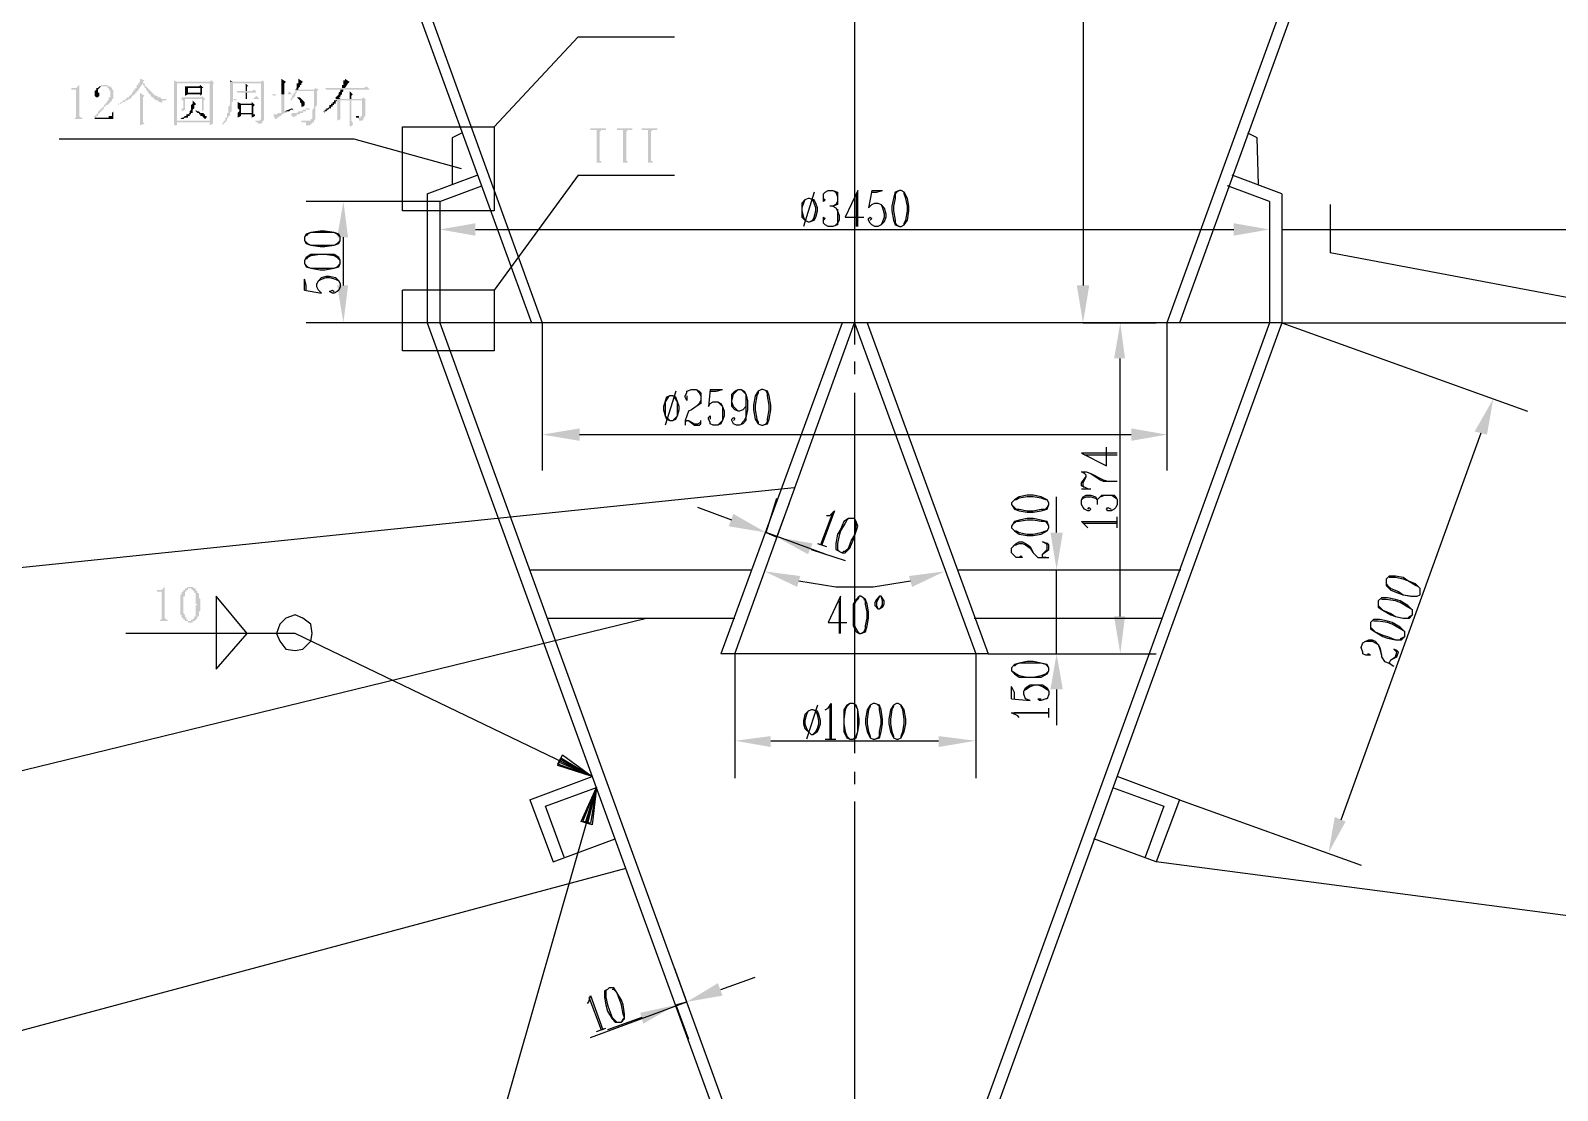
# Model space of a CAD drawing. Extents: x 51 to 246, y 3 to 417.
# Drawn here: x 87.11 to 128.71, y 235.58 to 264.46 of the extents above; entities that cross this region are included whole.
import ezdxf

# ---------------------------------------------------------------- set-up
doc = ezdxf.new("R2010")
doc.units = 0
doc.header["$MEASUREMENT"] = 0
doc.layers.add('_____1', color=160, linetype='Continuous')

msp = doc.modelspace()

# ---------------------------------------------------------------- hatches: boundary and pattern name
at = {"layer": '_____1'}
for points in [[(88.434, 262.974), (88.35, 262.89), (88.223, 262.89), (88.223, 262.847), (88.35, 262.847), (88.35, 262.085), (88.307, 262.085), (88.307, 262.043), (88.223, 262.043), (88.604, 262.043), (88.519, 262.043), (88.519, 262.085), (88.477, 262.085), (88.434, 262.128)], [(89.112, 262.974), (89.027, 262.974), (89.027, 262.932), (88.985, 262.932), (89.196, 262.932), (89.196, 262.89), (89.239, 262.89), (89.239, 262.847), (89.281, 262.805), (89.281, 262.636), (89.239, 262.636), (89.239, 262.551), (89.196, 262.551), (89.196, 262.509), (89.112, 262.424), (89.112, 262.382), (89.069, 262.382), (89.069, 262.339), (89.027, 262.339), (89.027, 262.297), (88.985, 262.297), (88.985, 262.255), (88.942, 262.255), (88.942, 262.212), (88.858, 262.128), (88.858, 262.085), (88.9, 262.085), (88.9, 262.128), (88.942, 262.128), (88.942, 262.17), (89.112, 262.339), (89.112, 262.382), (89.154, 262.382), (89.154, 262.424), (89.196, 262.424), (89.323, 262.551), (89.323, 262.593), (89.366, 262.593), (89.366, 262.847), (89.323, 262.847), (89.323, 262.89), (89.281, 262.932), (89.239, 262.932), (89.196, 262.974), (89.154, 262.974)], [(88.985, 262.932), (88.942, 262.89), (88.9, 262.89), (88.9, 262.847), (88.858, 262.805), (88.858, 262.678), (88.9, 262.636), (88.942, 262.636), (88.985, 262.678), (88.985, 262.763), (88.942, 262.763), (88.942, 262.847), (89.027, 262.932), (89.112, 262.932)], [(90.043, 263.017), (90.043, 262.974), (90.001, 262.974), (90.001, 262.89), (89.958, 262.89), (89.958, 262.847), (89.916, 262.847), (89.916, 262.805), (89.874, 262.763), (89.874, 262.72), (89.831, 262.72), (89.831, 262.678), (89.789, 262.678), (89.789, 262.636), (89.747, 262.636), (89.662, 262.551), (89.62, 262.551), (89.62, 262.509), (89.577, 262.509), (89.535, 262.466), (89.493, 262.466), (89.493, 262.424), (89.535, 262.466), (89.577, 262.466), (89.62, 262.509), (89.662, 262.509), (89.704, 262.551), (89.747, 262.551), (89.789, 262.593), (89.831, 262.593), (89.831, 262.636), (89.874, 262.636), (89.874, 262.678), (89.916, 262.678), (89.916, 262.72), (89.958, 262.72), (89.958, 262.763), (90.001, 262.763), (90.001, 262.805), (90.043, 262.805), (90.043, 262.847), (90.085, 262.89), (90.085, 262.932), (90.128, 262.932), (90.128, 262.974), (90.17, 263.017)], [(90.085, 263.144), (90.085, 263.059), (90.043, 263.017), (90.17, 263.017), (90.17, 262.974), (90.212, 262.932), (90.212, 262.89), (90.255, 262.89), (90.255, 262.847), (90.297, 262.805), (90.297, 262.763), (90.339, 262.763), (90.339, 262.72), (90.382, 262.72), (90.382, 262.678), (90.424, 262.636), (90.466, 262.636), (90.466, 262.593), (90.509, 262.593), (90.509, 262.551), (90.593, 262.551), (90.593, 262.509), (90.636, 262.509), (90.678, 262.466), (90.678, 262.509), (90.72, 262.551), (90.805, 262.551), (90.805, 262.593), (90.678, 262.593), (90.636, 262.636), (90.593, 262.636), (90.551, 262.678), (90.509, 262.678), (90.466, 262.72), (90.212, 262.974), (90.212, 263.017), (90.17, 263.017), (90.17, 263.059), (90.212, 263.101)], [(91.017, 263.101), (91.017, 263.017), (91.99, 263.017), (91.99, 262.001), (91.101, 262.001), (92.075, 262.001), (92.075, 263.017), (92.117, 263.017), (91.101, 263.059)], [(91.017, 263.017), (91.017, 262.001), (91.99, 261.958), (91.99, 261.874), (92.075, 261.916), (92.075, 262.001), (91.101, 262.001), (91.101, 263.017), (91.99, 263.017)], [(92.033, 263.101), (91.99, 263.059), (91.101, 263.059), (92.117, 263.017)], [(91.736, 262.974), (91.694, 262.932), (91.313, 262.932), (91.313, 262.763), (91.736, 262.72), (91.736, 262.678), (91.779, 262.72), (91.779, 262.763), (91.398, 262.763), (91.398, 262.89), (91.821, 262.89)], [(93.43, 263.101), (93.387, 263.059), (92.541, 263.059), (92.541, 262.424), (92.498, 262.382), (92.498, 262.212), (92.456, 262.212), (92.456, 262.085), (92.414, 262.085), (92.414, 262.001), (92.371, 262.001), (92.371, 261.958), (92.329, 261.916), (92.329, 261.874), (92.456, 262.001), (92.456, 262.043), (92.498, 262.085), (92.498, 262.128), (92.541, 262.128), (92.541, 262.212), (92.583, 262.255), (92.583, 262.509), (92.625, 262.509), (92.625, 263.017), (93.387, 263.017), (93.472, 263.059)], [(92.541, 263.101), (92.541, 263.059), (92.625, 263.059)], [(92.964, 263.017), (92.964, 262.805), (93.006, 262.805), (93.006, 262.932), (93.049, 262.932)], [(93.472, 263.059), (93.387, 263.017), (93.387, 262.043), (93.345, 262.001), (93.176, 262.001), (93.218, 262.001), (93.26, 261.958), (93.303, 261.958), (93.303, 261.916), (93.345, 261.916), (93.345, 261.874), (93.345, 261.916), (93.387, 261.916), (93.43, 261.958), (93.43, 262.001), (93.472, 262.001), (93.472, 263.017)], [(93.938, 263.144), (93.938, 262.72), (94.022, 262.72), (94.022, 263.017), (94.065, 263.059)], [(94.403, 263.144), (94.403, 263.017), (94.361, 263.017), (94.361, 262.89), (94.319, 262.847), (94.403, 262.847), (94.403, 262.89), (94.446, 262.932), (94.446, 262.974), (94.488, 262.974), (94.488, 263.017), (94.53, 263.059)], [(96.266, 262.932), (96.181, 262.89), (95.123, 262.89), (95.165, 262.847), (96.351, 262.847)], [(95.673, 263.144), (95.673, 263.101), (95.631, 263.101), (95.631, 262.974), (95.589, 262.974), (95.589, 262.89), (95.673, 262.89), (95.758, 263.017), (95.8, 263.059)], [(90.085, 262.763), (90.085, 261.874), (90.212, 261.916), (90.17, 261.958), (90.17, 262.636), (90.212, 262.678)], [(91.525, 262.551), (91.525, 262.466), (91.482, 262.424), (91.482, 262.297), (91.44, 262.255), (91.44, 262.212), (91.398, 262.17), (91.355, 262.17), (91.355, 262.128), (91.313, 262.128), (91.271, 262.085), (91.228, 262.085), (91.186, 262.043), (91.271, 262.043), (91.313, 262.085), (91.398, 262.085), (91.398, 262.128), (91.44, 262.128), (91.44, 262.17), (91.482, 262.17), (91.482, 262.212), (91.525, 262.212), (91.525, 262.297), (91.567, 262.339), (91.567, 262.424), (91.609, 262.424), (91.609, 262.466)], [(91.228, 262.636), (91.228, 262.593), (91.779, 262.593), (91.779, 262.255), (91.821, 262.297), (91.821, 262.551), (91.863, 262.593), (91.313, 262.636)], [(91.228, 262.593), (91.228, 262.551), (91.271, 262.551), (91.271, 262.339), (91.228, 262.339), (91.228, 262.255), (91.313, 262.297), (91.313, 262.593), (91.779, 262.593)], [(91.313, 262.763), (91.313, 262.678), (91.398, 262.72), (91.736, 262.72)], [(91.779, 262.678), (91.779, 262.636), (91.313, 262.636), (91.863, 262.593)], [(91.821, 262.89), (91.736, 262.89), (91.736, 262.763), (91.398, 262.763), (91.779, 262.763), (91.779, 262.89)], [(93.26, 262.678), (93.176, 262.593), (92.625, 262.593), (92.668, 262.551), (92.71, 262.551), (92.71, 262.593), (93.345, 262.593)], [(93.218, 262.847), (93.133, 262.805), (92.71, 262.805), (92.752, 262.763), (93.26, 262.763)], [(93.133, 262.509), (93.133, 262.466), (92.837, 262.466), (92.752, 262.424), (92.752, 262.339), (92.795, 262.297), (92.795, 262.255), (92.752, 262.212), (92.752, 262.17), (92.837, 262.212), (92.837, 262.424), (93.218, 262.424)], [(92.752, 262.509), (92.752, 262.424), (92.837, 262.466)], [(94.149, 262.805), (94.107, 262.72), (93.684, 262.72), (93.726, 262.678), (93.768, 262.678), (93.811, 262.72), (94.234, 262.72)], [(94.022, 262.72), (93.938, 262.72), (93.938, 262.212), (93.853, 262.212), (93.811, 262.17), (93.726, 262.17), (93.768, 262.043), (93.811, 262.043), (93.811, 262.085), (93.853, 262.085), (93.895, 262.128), (93.938, 262.128), (93.938, 262.17), (93.98, 262.17), (94.022, 262.212), (94.065, 262.212), (94.107, 262.255), (94.022, 262.255)], [(94.869, 262.89), (94.827, 262.847), (94.319, 262.847), (94.319, 262.763), (94.276, 262.763), (94.276, 262.72), (94.234, 262.678), (94.234, 262.636), (94.192, 262.593), (94.192, 262.551), (94.149, 262.551), (94.234, 262.551), (94.234, 262.593), (94.319, 262.678), (94.319, 262.72), (94.361, 262.763), (94.361, 262.805), (94.827, 262.805), (94.954, 262.847)], [(94.954, 262.847), (94.827, 262.805), (94.827, 262.339), (94.784, 262.297), (94.784, 262.043), (94.742, 262.043), (94.742, 262.001), (94.488, 262.001), (94.488, 261.958), (94.615, 261.958), (94.615, 261.874), (94.742, 261.874), (94.742, 261.916), (94.784, 261.916), (94.784, 261.958), (94.827, 261.958), (94.827, 262.001), (94.869, 262.043), (94.869, 262.382), (94.911, 262.424), (94.911, 262.805)], [(95.377, 262.551), (95.377, 262.509), (95.335, 262.509), (95.335, 262.466), (95.292, 262.466), (95.292, 262.424), (95.25, 262.424), (95.25, 262.382), (95.208, 262.339), (95.165, 262.339), (95.165, 262.297), (95.123, 262.297), (95.123, 262.255), (95.081, 262.255), (95.123, 262.212), (95.123, 262.255), (95.165, 262.255), (95.25, 262.339), (95.292, 262.339), (95.292, 262.382), (95.335, 262.382), (95.335, 262.424), (95.377, 262.424), (95.377, 262.466), (95.419, 262.466), (95.419, 262.509), (95.462, 262.551)], [(95.419, 262.551), (95.377, 262.551), (95.462, 262.551), (95.462, 262.001), (95.546, 262.043), (95.546, 262.551), (95.8, 262.551)], [(96.181, 262.636), (96.139, 262.593), (95.419, 262.593), (95.419, 262.551), (96.139, 262.551), (96.139, 262.128), (96.097, 262.128), (96.097, 262.085), (95.97, 262.085), (96.012, 262.085), (96.054, 262.043), (96.054, 262.001), (96.139, 262.001), (96.181, 262.043), (96.181, 262.085), (96.224, 262.128), (96.224, 262.593)], [(95.8, 262.805), (95.8, 262.593), (95.843, 262.593), (95.843, 262.678), (95.885, 262.72)], [(95.8, 262.551), (95.8, 261.831), (95.885, 261.874), (95.885, 261.958), (95.843, 262.001), (95.843, 262.551), (96.139, 262.551)], [(89.366, 262.255), (89.323, 262.212), (89.323, 262.128), (89.239, 262.128), (89.239, 262.085), (88.858, 262.085), (88.858, 262.043), (89.366, 262.043)], [(91.609, 262.297), (91.609, 262.255), (91.652, 262.212), (91.694, 262.212), (91.694, 262.17), (91.736, 262.17), (91.736, 262.128), (91.779, 262.128), (91.863, 262.043), (91.906, 262.085), (91.906, 262.128), (91.863, 262.128), (91.863, 262.17), (91.821, 262.17), (91.821, 262.212), (91.736, 262.212), (91.694, 262.255), (91.652, 262.255)], [(93.218, 262.424), (93.133, 262.424), (93.133, 262.212), (92.837, 262.212), (92.752, 262.17), (92.752, 262.085), (92.837, 262.128), (92.837, 262.17), (93.176, 262.17), (93.176, 262.382)], [(93.176, 262.17), (93.133, 262.17), (93.133, 262.085), (93.218, 262.128), (93.218, 262.17)], [(94.234, 262.339), (94.022, 262.255), (94.149, 262.255), (94.192, 262.297), (94.276, 262.297)], [(94.7, 262.339), (94.615, 262.339), (94.615, 262.297), (94.53, 262.297), (94.488, 262.255), (94.403, 262.255), (94.361, 262.212), (94.234, 262.212), (94.234, 262.17), (94.192, 262.17), (94.276, 262.085), (94.319, 262.128), (94.361, 262.128), (94.361, 262.17), (94.446, 262.17), (94.446, 262.212), (94.53, 262.212), (94.53, 262.255), (94.615, 262.255), (94.615, 262.297), (94.7, 262.297), (94.7, 262.339), (94.742, 262.339)], [(91.017, 262.001), (91.017, 261.874), (91.101, 261.874), (91.101, 261.958), (91.99, 261.958)], [(93.176, 262.001), (93.303, 262.001), (93.218, 262.001)], [(102.785, 261.789), (102.362, 261.789), (102.362, 261.747), (102.531, 261.747), (102.531, 260.858), (102.362, 260.858), (102.785, 260.858), (102.658, 260.858), (102.658, 260.9), (102.616, 260.9), (102.616, 261.704), (102.658, 261.747), (102.785, 261.747)], [(103.505, 261.789), (103.082, 261.789), (103.082, 261.747), (103.251, 261.747), (103.251, 260.858), (103.082, 260.858), (103.505, 260.858), (103.378, 260.858), (103.378, 260.9), (103.336, 260.9), (103.336, 261.704), (103.378, 261.747), (103.505, 261.747)], [(104.182, 261.789), (103.759, 261.789), (103.759, 261.747), (103.928, 261.747), (103.928, 260.858), (103.759, 260.858), (104.182, 260.858), (104.055, 260.858), (104.055, 260.9), (104.013, 260.9), (104.013, 261.704), (104.055, 261.747), (104.182, 261.747)], [(95.462, 258.826), (95.758, 258.826), (95.631, 259.799)], [(99.229, 259.207), (99.229, 258.868), (98.256, 259.037)], [(119.888, 259.207), (119.888, 258.868), (120.862, 259.037)], [(95.462, 257.513), (95.758, 257.513), (95.631, 256.497)], [(115.612, 257.513), (115.951, 257.513), (115.782, 256.497)], [(116.628, 255.524), (116.925, 255.524), (116.798, 256.497)], [(126.45, 253.534), (126.788, 253.449), (126.958, 254.423)], [(102.066, 253.619), (102.066, 253.28), (101.05, 253.449)], [(117.094, 253.619), (117.094, 253.28), (118.068, 253.449)], [(106.257, 251.29), (106.13, 250.952), (107.146, 250.782)], [(108.416, 250.486), (108.289, 250.19), (107.442, 250.655)], [(114.893, 250.782), (115.231, 250.782), (115.062, 249.766)], [(107.992, 249.301), (108.077, 249.597), (107.103, 249.724)], [(111.04, 249.597), (111.125, 249.301), (112.014, 249.724)], [(90.763, 249.301), (90.678, 249.216), (90.551, 249.216), (90.551, 249.174), (90.678, 249.174), (90.678, 248.412), (90.636, 248.412), (90.636, 248.369), (90.551, 248.369), (90.932, 248.369), (90.847, 248.369), (90.847, 248.412), (90.805, 248.412), (90.763, 248.454)], [(91.313, 249.258), (91.313, 249.216), (91.271, 249.216), (91.271, 249.174), (91.228, 249.174), (91.228, 249.089), (91.186, 249.089), (91.186, 248.539), (91.228, 248.539), (91.228, 248.454), (91.271, 248.454), (91.271, 248.412), (91.313, 248.412), (91.313, 248.369), (91.398, 248.369), (91.398, 248.327), (91.525, 248.327), (91.525, 248.369), (91.567, 248.369), (91.398, 248.369), (91.398, 248.412), (91.355, 248.412), (91.355, 248.454), (91.313, 248.496), (91.313, 248.539), (91.271, 248.581), (91.271, 249.047), (91.313, 249.047), (91.313, 249.174), (91.355, 249.174), (91.355, 249.216), (91.398, 249.216), (91.398, 249.258), (91.44, 249.258)], [(91.44, 249.301), (91.398, 249.301), (91.355, 249.258), (91.313, 249.258), (91.482, 249.258), (91.567, 249.174), (91.567, 249.131), (91.609, 249.131), (91.609, 248.835), (91.652, 248.835), (91.609, 248.793), (91.609, 248.496), (91.567, 248.496), (91.567, 248.454), (91.525, 248.412), (91.482, 248.412), (91.482, 248.369), (91.44, 248.369), (91.567, 248.369), (91.652, 248.454), (91.652, 248.496), (91.694, 248.496), (91.694, 248.623), (91.736, 248.666), (91.736, 248.962), (91.694, 249.004), (91.694, 249.131), (91.652, 249.131), (91.652, 249.174), (91.609, 249.216), (91.609, 249.258), (91.567, 249.258), (91.525, 249.301), (91.482, 249.301)], [(116.628, 248.496), (116.925, 248.496), (116.798, 247.48)], [(114.893, 246.507), (115.231, 246.507), (115.062, 247.48)], [(107.273, 245.237), (107.273, 244.94), (106.299, 245.11)], [(111.845, 245.237), (111.845, 244.94), (112.861, 245.11)], [(122.64, 243.035), (122.936, 242.908), (122.47, 242.062)], [(105.833, 238.506), (105.96, 238.167), (104.987, 237.998)], [(103.717, 237.701), (103.801, 237.405), (104.69, 237.913)]]:
    msp.add_hatch(color=7, dxfattribs=at).paths.add_polyline_path(points, is_closed=False)
for points in [[(92.964, 262.763), (93.006, 262.763), (93.006, 262.593), (92.964, 262.593)], [(94.403, 262.636), (94.361, 262.636), (94.446, 262.551), (94.446, 262.509), (94.488, 262.466), (94.488, 262.382), (94.53, 262.382), (94.573, 262.424), (94.573, 262.509), (94.446, 262.636)], [(95.631, 262.847), (95.546, 262.847), (95.546, 262.805), (95.504, 262.763), (95.504, 262.72), (95.462, 262.678), (95.419, 262.636), (95.419, 262.593), (95.546, 262.593), (95.504, 262.636), (95.546, 262.636), (95.546, 262.678), (95.589, 262.72), (95.589, 262.763), (95.631, 262.805)], [(95.97, 262.128), (95.97, 262.085), (96.097, 262.085), (96.054, 262.085), (96.054, 262.128)]]:
    msp.add_hatch(color=7, dxfattribs=at).paths.add_polyline_path(points)

# ---------------------------------------------------------------- linework, layer by layer
at = {"layer": '_____1', "color": 7}
for p, q in [((91.567, 281.686), (100.753, 256.497)), ((91.906, 281.686), (101.05, 256.497)), ((127.212, 281.686), (118.068, 256.497)), ((127.55, 281.686), (118.406, 256.497)), ((115.782, 280.67), (115.782, 257.513)), ((109.559, 265.768), (109.559, 255.905)), ((99.737, 261.831), (102.023, 264.287)), ((102.023, 264.287), (104.648, 264.287)), ((95.927, 261.493), (87.884, 261.493)), ((98.848, 260.688), (95.927, 261.493)), ((97.917, 260.011), (99.272, 260.519)), ((102.023, 260.519), (104.648, 260.519)), ((121.2, 260.011), (119.846, 260.519)), ((97.917, 260.011), (97.917, 256.497)), ((98.256, 259.799), (99.399, 260.223)), ((108.458, 260.053), (108.162, 259.122)), ((109.601, 260.011), (109.601, 259.122)), ((110.024, 260.096), (110.321, 260.096)), ((120.862, 259.799), (119.719, 260.223)), ((121.2, 260.011), (121.2, 256.497)), ((98.256, 259.799), (94.615, 259.799)), ((98.256, 259.799), (98.256, 256.497)), ((120.862, 259.799), (120.862, 256.497)), ((122.513, 259.715), (122.513, 258.402)), ((95.631, 257.513), (95.631, 258.826)), ((99.229, 259.037), (119.888, 259.037)), ((121.2, 259.037), (122.513, 259.037)), ((122.513, 259.037), (154.855, 259.037)), ((94.573, 257.386), (94.573, 257.683)), ((97.917, 256.497), (94.615, 256.497)), ((97.917, 256.497), (107.908, 229.023)), ((121.2, 256.497), (97.917, 256.497)), ((98.256, 256.497), (108.246, 229.023)), ((101.05, 256.497), (101.05, 252.476)), ((109.22, 256.497), (105.918, 247.48)), ((109.897, 256.497), (113.199, 247.48)), ((120.862, 256.497), (110.871, 229.023)), ((121.2, 256.497), (111.21, 229.023)), ((116.798, 256.497), (114.808, 256.497)), ((115.782, 256.497), (117.771, 256.497)), ((118.068, 256.497), (118.068, 252.476)), ((121.2, 256.497), (127.889, 254.084)), ((121.2, 256.497), (135.17, 256.497)), ((109.559, 255.439), (109.559, 255.1)), ((116.798, 248.496), (116.798, 255.524)), ((104.69, 254.635), (104.394, 253.703)), ((105.622, 254.677), (105.96, 254.677)), ((109.559, 254.592), (109.559, 244.771)), ((102.066, 253.449), (117.094, 253.449)), ((126.619, 253.492), (122.809, 242.951)), ((115.824, 252.899), (116.713, 252.899)), ((69.046, 247.988), (107.908, 252.01)), ((107.146, 250.782), (107.442, 251.714)), ((115.062, 250.782), (115.062, 251.756)), ((115.739, 251.968), (115.993, 251.968)), ((106.214, 251.121), (105.283, 251.46)), ((107.442, 250.655), (107.781, 251.587)), ((108.966, 251.333), (108.627, 250.444)), ((115.782, 251.036), (116.713, 251.036)), ((116.713, 250.909), (116.713, 251.206)), ((107.146, 250.782), (107.442, 250.655)), ((108.754, 250.19), (107.146, 250.782)), ((108.543, 250.486), (108.797, 250.401)), ((108.373, 250.317), (109.305, 250.02)), ((100.711, 249.766), (106.765, 249.766)), ((112.353, 249.766), (118.449, 249.766)), ((115.062, 247.48), (115.062, 249.766)), ((109.135, 248.92), (109.135, 248.031)), ((69.046, 239.945), (103.886, 248.454)), ((101.177, 248.454), (106.299, 248.454)), ((112.818, 248.454), (117.941, 248.454)), ((113.199, 248.454), (116.036, 248.454)), ((113.199, 247.48), (105.918, 247.48)), ((106.299, 247.48), (106.299, 244.094)), ((112.861, 247.48), (112.861, 244.094)), ((113.199, 247.48), (116.036, 247.48)), ((116.036, 247.48), (117.771, 247.48)), ((113.834, 246.253), (113.834, 246.591)), ((115.062, 246.507), (115.062, 245.533)), ((108.543, 246.083), (108.246, 245.152)), ((108.881, 246.083), (108.881, 245.152)), ((114.85, 245.745), (114.85, 245.999)), ((107.273, 245.11), (111.845, 245.11)), ((108.754, 245.152), (109.051, 245.152)), ((109.559, 244.263), (109.559, 243.924)), ((100.711, 243.501), (102.404, 244.136)), ((118.406, 243.501), (116.713, 244.136)), ((109.559, 243.459), (109.559, 233.595)), ((118.406, 243.501), (123.359, 241.723)), ((164.677, 235.669), (117.771, 241.808)), ((69.046, 232.452), (103.336, 241.638)), ((104.987, 237.998), (104.648, 238.929)), ((105.918, 238.336), (106.849, 238.675)), ((102.32, 238.125), (102.658, 237.236)), ((102.362, 237.024), (104.987, 237.998)), ((104.69, 237.913), (104.987, 237.998)), ((103.759, 237.574), (102.828, 237.236)), ((104.69, 237.913), (105.029, 236.982)), ((102.531, 237.193), (102.785, 237.278))]:
    msp.add_line(p, q, dxfattribs=at)
for points in [[(97.24, 261.831), (99.737, 261.831), (99.737, 259.545), (97.24, 259.545)], [(93.006, 248.031), (92.16, 249.047), (92.16, 247.057)], [(94.784, 248.031), (94.742, 248.285), (94.53, 248.454), (94.319, 248.539), (94.065, 248.454), (93.895, 248.285), (93.811, 248.031), (93.895, 247.819), (94.065, 247.607), (94.319, 247.565), (94.53, 247.607), (94.742, 247.819)]]:
    msp.add_lwpolyline(points, close=True, dxfattribs=at)
for points in [[(98.848, 261.662), (98.594, 261.535), (98.594, 260.265)], [(120.565, 260.265), (120.523, 261.535), (120.269, 261.662)], [(102.023, 260.519), (99.737, 257.386), (97.24, 257.386)], [(108.712, 259.884), (108.754, 259.842), (108.712, 259.799), (108.712, 260.011), (108.754, 260.053), (108.839, 260.096), (108.966, 260.096), (109.093, 260.053), (109.093, 259.715), (108.966, 259.672), (108.881, 259.672)], [(108.966, 260.096), (109.051, 260.053), (109.093, 259.926), (109.093, 259.799), (109.051, 259.715), (108.966, 259.672), (109.051, 259.63), (109.093, 259.545), (109.135, 259.418), (109.135, 259.291), (109.093, 259.207), (109.093, 259.164), (108.966, 259.122), (108.839, 259.122), (108.754, 259.164), (108.712, 259.207), (108.712, 259.376), (108.754, 259.334), (108.712, 259.291)], [(109.643, 259.122), (109.643, 260.096), (109.305, 259.376), (109.813, 259.376)], [(110.024, 260.096), (109.94, 259.63), (110.024, 259.715), (110.109, 259.757), (110.194, 259.757), (110.278, 259.715), (110.363, 259.63), (110.405, 259.461), (110.405, 259.376), (110.363, 259.249), (110.278, 259.164), (110.194, 259.122), (110.109, 259.122), (110.024, 259.164), (109.982, 259.207), (109.94, 259.291), (109.94, 259.334), (109.982, 259.376), (110.024, 259.334), (109.982, 259.291)], [(110.024, 260.053), (110.151, 260.053), (110.321, 260.096)], [(110.786, 260.096), (110.659, 260.053), (110.617, 259.884), (110.575, 259.672), (110.575, 259.545), (110.617, 259.291), (110.659, 259.164), (110.786, 259.122), (110.829, 259.122), (110.913, 259.164), (110.998, 259.291), (111.04, 259.545), (111.04, 259.672), (110.998, 259.884), (110.913, 260.053), (110.829, 260.096), (110.786, 260.096), (110.702, 260.053), (110.659, 260.011), (110.659, 259.884), (110.617, 259.672), (110.617, 259.545), (110.659, 259.291), (110.659, 259.207), (110.702, 259.164), (110.786, 259.122)], [(110.829, 259.122), (110.913, 259.164), (110.913, 259.207), (110.956, 259.291), (110.998, 259.545), (110.998, 259.672), (110.956, 259.884), (110.913, 260.011), (110.913, 260.053)], [(108.289, 259.884), (108.204, 259.842), (108.119, 259.757), (108.119, 259.376), (108.204, 259.291), (108.289, 259.249), (108.331, 259.249), (108.458, 259.291), (108.5, 259.376), (108.543, 259.545), (108.543, 259.63), (108.5, 259.757), (108.458, 259.842), (108.331, 259.884), (108.289, 259.884), (108.204, 259.842), (108.162, 259.757), (108.119, 259.63), (108.119, 259.545), (108.162, 259.376), (108.204, 259.291), (108.289, 259.249)], [(108.331, 259.249), (108.416, 259.291), (108.458, 259.376), (108.5, 259.545), (108.5, 259.63), (108.458, 259.757), (108.416, 259.842), (108.331, 259.884)], [(109.093, 259.588), (109.093, 259.207), (109.051, 259.164)], [(110.194, 259.757), (110.278, 259.715), (110.321, 259.63), (110.363, 259.461), (110.363, 259.376), (110.321, 259.249), (110.278, 259.164), (110.194, 259.122)], [(94.573, 258.741), (94.615, 258.656), (94.742, 258.614), (94.996, 258.572), (95.123, 258.572), (95.377, 258.614), (95.504, 258.656), (95.546, 258.741), (95.546, 258.826), (95.504, 258.91), (95.377, 258.953), (95.123, 258.995), (94.996, 258.995), (94.742, 258.953), (94.615, 258.91), (94.573, 258.826), (94.573, 258.741), (94.657, 258.656), (94.742, 258.614), (95.377, 258.614), (95.462, 258.656), (95.546, 258.741)], [(95.546, 258.826), (95.504, 258.868), (95.462, 258.91), (95.377, 258.953), (94.742, 258.953), (94.657, 258.91), (94.615, 258.868)], [(94.573, 258.106), (94.615, 258.021), (94.742, 257.979), (94.996, 257.937), (95.123, 257.937), (95.377, 257.979), (95.504, 258.021), (95.546, 258.106), (95.546, 258.191), (95.504, 258.275), (95.377, 258.36), (94.742, 258.36), (94.615, 258.275), (94.573, 258.191), (94.573, 258.106), (94.657, 258.021), (94.742, 257.979), (95.377, 257.979), (95.462, 258.021), (95.546, 258.106)], [(95.546, 258.191), (95.462, 258.275), (95.377, 258.318), (95.123, 258.36), (94.996, 258.36), (94.742, 258.318), (94.657, 258.275), (94.615, 258.233)], [(167.979, 250.444), (164.677, 250.444), (122.513, 258.402)], [(94.573, 257.386), (95.038, 257.302), (94.954, 257.386), (94.911, 257.471), (94.911, 257.556), (94.954, 257.64), (95.038, 257.725), (95.165, 257.767), (95.25, 257.767), (95.419, 257.725), (95.504, 257.64), (95.546, 257.556), (95.546, 257.471), (95.504, 257.386), (95.462, 257.344), (95.377, 257.302), (95.335, 257.302), (95.25, 257.344), (95.335, 257.386), (95.377, 257.344)], [(94.615, 257.386), (94.615, 257.513), (94.573, 257.683)], [(94.911, 257.556), (94.954, 257.64), (95.038, 257.683), (95.165, 257.725), (95.25, 257.725), (95.419, 257.683), (95.504, 257.64), (95.546, 257.556)], [(99.737, 257.386), (99.737, 255.735), (97.24, 255.735), (97.24, 257.386)], [(106.299, 247.48), (109.559, 256.497), (112.861, 247.48)], [(104.987, 254.508), (104.987, 254.381), (104.944, 254.465), (104.944, 254.508), (104.987, 254.592), (104.987, 254.635), (105.114, 254.677), (105.241, 254.677), (105.325, 254.635), (105.368, 254.592), (105.368, 254.296), (105.241, 254.211), (105.114, 254.127), (105.029, 254.084), (104.944, 253.83), (104.944, 253.703)], [(105.241, 254.677), (105.325, 254.592), (105.368, 254.508), (105.368, 254.381), (105.325, 254.296), (105.241, 254.211), (105.114, 254.127)], [(105.622, 254.677), (105.579, 254.211), (105.622, 254.296), (105.706, 254.338), (105.833, 254.338), (105.918, 254.296), (105.96, 254.211), (106.003, 254.084), (106.003, 253.957), (105.96, 253.83), (105.918, 253.746), (105.833, 253.703), (105.706, 253.703), (105.622, 253.746), (105.622, 253.788), (105.579, 253.873), (105.579, 253.915), (105.622, 253.957), (105.622, 253.873)], [(105.622, 254.635), (105.791, 254.635), (105.96, 254.677)], [(106.595, 254.338), (106.595, 254.211), (106.511, 254.127), (106.426, 254.084), (106.384, 254.084), (106.299, 254.127), (106.214, 254.211), (106.214, 254.55), (106.299, 254.635), (106.384, 254.677), (106.468, 254.677), (106.553, 254.635), (106.595, 254.55), (106.638, 254.381), (106.638, 254.127), (106.595, 253.915), (106.595, 253.83), (106.511, 253.746), (106.426, 253.703), (106.341, 253.703), (106.257, 253.746), (106.214, 253.83), (106.214, 253.873), (106.257, 253.915), (106.299, 253.873), (106.257, 253.83)], [(106.384, 254.084), (106.257, 254.211), (106.214, 254.338), (106.214, 254.381), (106.257, 254.55), (106.341, 254.635), (106.384, 254.677)], [(106.468, 254.677), (106.511, 254.635), (106.595, 254.55), (106.595, 253.915), (106.553, 253.83), (106.468, 253.746)], [(107.019, 254.677), (106.934, 254.635), (106.849, 254.508), (106.807, 254.254), (106.807, 254.127), (106.849, 253.873), (106.934, 253.746), (107.019, 253.703), (107.061, 253.703), (107.188, 253.746), (107.23, 253.873), (107.273, 254.127), (107.273, 254.254), (107.23, 254.508), (107.188, 254.635), (107.061, 254.677), (107.019, 254.677), (106.934, 254.635), (106.934, 254.592), (106.892, 254.508), (106.849, 254.254), (106.849, 254.127), (106.892, 253.873), (106.934, 253.788), (106.934, 253.746), (107.019, 253.703)], [(107.061, 253.703), (107.146, 253.746), (107.188, 253.788), (107.188, 253.873), (107.23, 254.127), (107.23, 254.254), (107.188, 254.508), (107.188, 254.592), (107.146, 254.635)], [(104.521, 254.508), (104.436, 254.465), (104.352, 254.211), (104.352, 254.127), (104.394, 253.957), (104.436, 253.873), (104.521, 253.83), (104.606, 253.83), (104.69, 253.873), (104.733, 253.957), (104.775, 254.127), (104.775, 254.211), (104.69, 254.465), (104.606, 254.508), (104.521, 254.508), (104.479, 254.465), (104.394, 254.338), (104.394, 253.957), (104.521, 253.83)], [(104.606, 253.83), (104.733, 253.957), (104.733, 254.338), (104.648, 254.465), (104.606, 254.508)], [(105.833, 254.338), (105.96, 254.211), (105.96, 253.83), (105.833, 253.703)], [(104.944, 253.788), (104.987, 253.83), (105.029, 253.83), (105.198, 253.746), (105.283, 253.746), (105.368, 253.788), (105.368, 253.83)], [(105.029, 253.83), (105.198, 253.703), (105.325, 253.703), (105.368, 253.746), (105.368, 253.83)], [(116.713, 252.941), (115.739, 252.941), (116.417, 252.603), (116.417, 253.111)], [(115.909, 251.968), (115.739, 252.052), (115.739, 252.137), (115.866, 252.306), (115.866, 252.349), (115.824, 252.391), (115.739, 252.433)], [(115.739, 252.433), (115.866, 252.433), (115.993, 252.391), (116.332, 252.222), (116.459, 252.179), (116.713, 252.179)], [(115.824, 252.01), (115.782, 252.052), (115.782, 252.137), (115.866, 252.306)], [(115.993, 252.391), (116.247, 252.222), (116.332, 252.179), (116.713, 252.179)], [(113.834, 251.544), (113.919, 251.417), (114.046, 251.375), (114.258, 251.333), (114.427, 251.333), (114.639, 251.375), (114.808, 251.417), (114.85, 251.544), (114.85, 251.587), (114.808, 251.671), (114.639, 251.756), (114.427, 251.798), (114.258, 251.798), (114.046, 251.756), (113.919, 251.671), (113.834, 251.587), (113.834, 251.544), (113.961, 251.417), (114.046, 251.417), (114.258, 251.375), (114.427, 251.375), (114.639, 251.417), (114.766, 251.417), (114.808, 251.46), (114.85, 251.544)], [(114.85, 251.587), (114.808, 251.671), (114.766, 251.671), (114.639, 251.714), (114.427, 251.756), (114.258, 251.756), (114.046, 251.714), (113.961, 251.671), (113.919, 251.671)], [(115.909, 251.417), (115.951, 251.46), (115.993, 251.417), (115.951, 251.375), (115.909, 251.375), (115.824, 251.417), (115.782, 251.46), (115.739, 251.544), (115.739, 251.671), (115.782, 251.756), (115.866, 251.798), (115.993, 251.798), (116.12, 251.756), (116.163, 251.671), (116.163, 251.544)], [(115.739, 251.671), (115.782, 251.714), (115.866, 251.756), (115.993, 251.756), (116.12, 251.714), (116.163, 251.671), (116.29, 251.798), (116.628, 251.798), (116.671, 251.756), (116.713, 251.671), (116.713, 251.544), (116.671, 251.46), (116.628, 251.417), (116.544, 251.375), (116.459, 251.375), (116.417, 251.417), (116.459, 251.46), (116.544, 251.417)], [(116.247, 251.756), (116.374, 251.798), (116.544, 251.798), (116.628, 251.756), (116.671, 251.714)], [(108.797, 251.248), (108.881, 251.248), (109.008, 251.375), (108.67, 250.444)], [(109.474, 251.163), (109.389, 251.163), (109.262, 251.079), (109.178, 250.867), (109.093, 250.74), (109.051, 250.486), (109.051, 250.317), (109.22, 250.232), (109.305, 250.232), (109.432, 250.359), (109.516, 250.571), (109.643, 250.952), (109.601, 251.079), (109.559, 251.163), (109.389, 251.163), (109.347, 251.121), (109.305, 251.036), (109.178, 250.825), (109.135, 250.698), (109.093, 250.486), (109.093, 250.317), (109.135, 250.274)], [(109.22, 250.232), (109.262, 250.274), (109.305, 250.274), (109.389, 250.359), (109.474, 250.571), (109.559, 250.698), (109.601, 250.952), (109.601, 251.079)], [(113.834, 250.909), (113.919, 250.825), (114.046, 250.74), (114.258, 250.698), (114.427, 250.698), (114.639, 250.74), (114.808, 250.825), (114.85, 250.909), (114.85, 250.952), (114.808, 251.079), (114.639, 251.121), (114.427, 251.163), (114.258, 251.163), (114.046, 251.121), (113.919, 251.079), (113.834, 250.952), (113.834, 250.909), (113.919, 250.825), (113.961, 250.825), (114.046, 250.782), (114.258, 250.74), (114.427, 250.74), (114.639, 250.782), (114.766, 250.825), (114.808, 250.825), (114.85, 250.909)], [(114.85, 250.952), (114.808, 251.036), (114.766, 251.079), (114.639, 251.079), (114.427, 251.121), (114.258, 251.121), (114.046, 251.079), (113.961, 251.079), (113.919, 251.036)], [(115.909, 250.909), (115.739, 251.079), (116.713, 251.079)], [(114.046, 250.105), (114.088, 250.147), (114.131, 250.105), (113.961, 250.105), (113.834, 250.232), (113.834, 250.359), (113.961, 250.486), (114.046, 250.528), (114.131, 250.528), (114.215, 250.486), (114.342, 250.401), (114.427, 250.232), (114.554, 250.105), (114.85, 250.105)], [(113.834, 250.359), (113.919, 250.444), (113.961, 250.444), (114.046, 250.486), (114.131, 250.486), (114.215, 250.444), (114.342, 250.359), (114.427, 250.232)], [(114.766, 250.105), (114.681, 250.105), (114.681, 250.19), (114.808, 250.317), (114.808, 250.444), (114.766, 250.486), (114.681, 250.528)], [(114.681, 250.19), (114.85, 250.317), (114.85, 250.444), (114.808, 250.486), (114.681, 250.528)], [(108.035, 249.47), (109.051, 249.301), (110.067, 249.301), (111.083, 249.47)], [(124.037, 249.428), (124.037, 249.343), (124.164, 249.216), (124.375, 249.131), (124.502, 249.089), (124.714, 249.047), (124.883, 249.047), (124.968, 249.089), (124.968, 249.258), (124.841, 249.385), (124.629, 249.47), (124.502, 249.555), (124.291, 249.597), (124.121, 249.597), (124.037, 249.512), (124.037, 249.385), (124.079, 249.343), (124.164, 249.258), (124.375, 249.174), (124.502, 249.089), (124.756, 249.047), (124.883, 249.047), (124.968, 249.089)], [(124.968, 249.174), (124.968, 249.258), (124.926, 249.301), (124.841, 249.343), (124.629, 249.47), (124.502, 249.512), (124.291, 249.555), (124.121, 249.555)], [(109.178, 248.031), (109.178, 249.047), (108.839, 248.327), (109.347, 248.327)], [(109.686, 249.047), (109.601, 248.962), (109.516, 248.835), (109.516, 248.242), (109.601, 248.073), (109.686, 248.031), (109.728, 248.031), (109.855, 248.073), (109.897, 248.242), (109.94, 248.454), (109.94, 248.623), (109.897, 248.835), (109.855, 248.962), (109.728, 249.047), (109.686, 249.047), (109.643, 248.962), (109.601, 248.92), (109.559, 248.835), (109.516, 248.623), (109.516, 248.454), (109.559, 248.242), (109.643, 248.073), (109.686, 248.031)], [(109.728, 248.031), (109.813, 248.073), (109.855, 248.158), (109.855, 248.242), (109.897, 248.454), (109.897, 248.623), (109.855, 248.835), (109.855, 248.92), (109.813, 248.962)], [(110.278, 249.047), (110.236, 249.047), (110.151, 248.962), (110.109, 248.877), (110.109, 248.793), (110.194, 248.708)], [(110.236, 249.047), (110.151, 248.877), (110.151, 248.793), (110.194, 248.708), (110.236, 248.708), (110.321, 248.75), (110.363, 248.835), (110.363, 248.92), (110.278, 249.047)], [(110.236, 248.708), (110.278, 248.75), (110.321, 248.835), (110.321, 248.92), (110.278, 249.047)], [(123.825, 248.877), (123.825, 248.75), (123.952, 248.666), (124.164, 248.539), (124.291, 248.496), (124.502, 248.454), (124.672, 248.454), (124.756, 248.539), (124.756, 248.666), (124.629, 248.793), (124.418, 248.92), (124.291, 248.962), (124.079, 249.004), (123.91, 249.004), (123.825, 248.92), (123.825, 248.793), (123.952, 248.666), (124.164, 248.581), (124.291, 248.496), (124.502, 248.454), (124.629, 248.454), (124.672, 248.496), (124.756, 248.539)], [(124.756, 248.581), (124.756, 248.666), (124.714, 248.708), (124.629, 248.75), (124.418, 248.877), (124.291, 248.92), (124.037, 248.962), (123.91, 248.962)], [(123.613, 248.285), (123.613, 248.158), (123.74, 248.073), (123.952, 247.946), (124.079, 247.904), (124.291, 247.861), (124.46, 247.861), (124.545, 247.946), (124.545, 248.073), (124.418, 248.2), (124.206, 248.327), (124.079, 248.369), (123.867, 248.412), (123.698, 248.412), (123.613, 248.327), (123.613, 248.2), (123.74, 248.073), (123.952, 247.988), (124.079, 247.946), (124.291, 247.861), (124.418, 247.861), (124.46, 247.904), (124.545, 247.946)], [(124.545, 247.988), (124.545, 248.073), (124.502, 248.115), (124.418, 248.158), (124.206, 248.285), (124.079, 248.327), (123.825, 248.369), (123.698, 248.369)], [(102.404, 244.136), (101.473, 244.432), (101.6, 244.729), (102.404, 244.136), (101.473, 244.475), (101.558, 244.644), (102.404, 244.136), (101.515, 244.517), (101.558, 244.602), (102.404, 244.136), (94.319, 248.031), (89.704, 248.031)], [(123.529, 247.48), (123.571, 247.48), (123.613, 247.438), (123.486, 247.438), (123.402, 247.48), (123.402, 247.523), (123.359, 247.65), (123.402, 247.777), (123.486, 247.819), (123.571, 247.861), (123.656, 247.861), (123.74, 247.819), (123.825, 247.734), (123.867, 247.65), (123.91, 247.438), (123.91, 247.396), (123.994, 247.269), (124.121, 247.226), (124.248, 247.142)], [(123.402, 247.777), (123.486, 247.819), (123.656, 247.819), (123.825, 247.734), (123.867, 247.607), (123.91, 247.438)], [(124.164, 247.184), (124.121, 247.226), (124.164, 247.311), (124.291, 247.396), (124.333, 247.523), (124.248, 247.607)], [(124.164, 247.311), (124.333, 247.396), (124.375, 247.523), (124.333, 247.565), (124.248, 247.607)], [(113.834, 247.015), (113.919, 246.93), (114.046, 246.845), (114.639, 246.845), (114.808, 246.93), (114.85, 247.015), (114.85, 247.099), (114.808, 247.184), (114.639, 247.226), (114.427, 247.269), (114.258, 247.269), (114.046, 247.226), (113.919, 247.184), (113.834, 247.099), (113.834, 247.015), (113.919, 246.972), (113.961, 246.93), (114.046, 246.888), (114.258, 246.845), (114.427, 246.845), (114.639, 246.888), (114.766, 246.93), (114.85, 247.015)], [(114.85, 247.099), (114.766, 247.184), (114.639, 247.226), (114.046, 247.226), (113.961, 247.184), (113.919, 247.142)], [(113.834, 246.253), (114.342, 246.21), (114.215, 246.253), (114.173, 246.38), (114.173, 246.464), (114.215, 246.549), (114.342, 246.634), (114.681, 246.634), (114.808, 246.549), (114.85, 246.464), (114.85, 246.38), (114.808, 246.253), (114.766, 246.253), (114.639, 246.21), (114.596, 246.21), (114.554, 246.253), (114.639, 246.253)], [(113.919, 246.253), (113.919, 246.422), (113.834, 246.591)], [(114.173, 246.464), (114.215, 246.507), (114.342, 246.591), (114.469, 246.634), (114.554, 246.634), (114.681, 246.591), (114.808, 246.507), (114.85, 246.464)], [(108.373, 245.956), (108.289, 245.914), (108.204, 245.829), (108.162, 245.66), (108.162, 245.575), (108.204, 245.448), (108.373, 245.279), (108.416, 245.279), (108.543, 245.364), (108.585, 245.448), (108.627, 245.575), (108.627, 245.66), (108.585, 245.829), (108.543, 245.914), (108.416, 245.956), (108.373, 245.956), (108.289, 245.914), (108.246, 245.829), (108.204, 245.66), (108.204, 245.575), (108.246, 245.448), (108.289, 245.364), (108.373, 245.279)], [(108.416, 245.279), (108.5, 245.364), (108.543, 245.448), (108.585, 245.575), (108.585, 245.66), (108.543, 245.829), (108.5, 245.914), (108.416, 245.956)], [(108.754, 245.956), (108.839, 245.999), (108.924, 246.126), (108.924, 245.152)], [(109.432, 246.126), (109.347, 246.083), (109.262, 245.956), (109.262, 245.364), (109.347, 245.194), (109.432, 245.152), (109.516, 245.152), (109.601, 245.194), (109.643, 245.364), (109.686, 245.575), (109.686, 245.702), (109.643, 245.956), (109.601, 246.083), (109.516, 246.126), (109.432, 246.126), (109.347, 246.041), (109.305, 245.956), (109.262, 245.702), (109.262, 245.575), (109.305, 245.364), (109.347, 245.237), (109.432, 245.152)], [(109.516, 245.152), (109.601, 245.237), (109.643, 245.364), (109.643, 245.956), (109.601, 246.041), (109.559, 246.083)], [(110.067, 246.126), (109.982, 246.083), (109.897, 245.956), (109.855, 245.702), (109.855, 245.575), (109.897, 245.364), (109.982, 245.194), (110.067, 245.152), (110.109, 245.152), (110.236, 245.194), (110.278, 245.364), (110.321, 245.575), (110.321, 245.702), (110.278, 245.956), (110.236, 246.083), (110.109, 246.126), (110.067, 246.126), (109.982, 246.083), (109.982, 246.041), (109.94, 245.956), (109.897, 245.702), (109.897, 245.575), (109.94, 245.364), (109.982, 245.237), (109.982, 245.194), (110.067, 245.152)], [(110.109, 245.152), (110.194, 245.194), (110.236, 245.237), (110.236, 245.364), (110.278, 245.575), (110.278, 245.702), (110.236, 245.956), (110.236, 246.041), (110.194, 246.083)], [(110.702, 246.126), (110.617, 246.083), (110.532, 245.956), (110.49, 245.702), (110.49, 245.575), (110.532, 245.364), (110.617, 245.194), (110.702, 245.152), (110.744, 245.152), (110.829, 245.194), (110.913, 245.364), (110.956, 245.575), (110.956, 245.702), (110.913, 245.956), (110.829, 246.083), (110.744, 246.126), (110.702, 246.126), (110.617, 246.083), (110.617, 246.041), (110.575, 245.956), (110.532, 245.702), (110.532, 245.575), (110.575, 245.364), (110.617, 245.237), (110.617, 245.194), (110.702, 245.152)], [(110.744, 245.152), (110.829, 245.194), (110.829, 245.237), (110.871, 245.364), (110.913, 245.575), (110.913, 245.702), (110.871, 245.956), (110.829, 246.041), (110.829, 246.083)], [(114.046, 245.745), (114.004, 245.787), (113.834, 245.872), (114.85, 245.872), (113.919, 245.872)], [(102.531, 243.84), (102.404, 242.824), (102.108, 242.908), (102.531, 243.84), (102.362, 242.866), (102.15, 242.908), (102.531, 243.84), (102.277, 242.866), (102.235, 242.908), (102.531, 243.84), (99.737, 234.103), (90.847, 234.103)], [(101.642, 241.935), (101.134, 243.332), (102.531, 243.84)], [(116.586, 243.84), (117.983, 243.332), (117.475, 241.935)], [(100.711, 243.501), (101.346, 241.808), (103.039, 242.443)], [(118.406, 243.501), (117.771, 241.808), (116.078, 242.443)], [(102.828, 238.336), (102.743, 238.294), (102.743, 238.125), (102.785, 237.913), (102.828, 237.744), (102.955, 237.532), (103.039, 237.447), (103.209, 237.447), (103.293, 237.532), (103.293, 237.659), (103.251, 237.913), (103.209, 238.04), (103.082, 238.252), (102.997, 238.379), (102.87, 238.379), (102.785, 238.294), (102.785, 238.125), (102.828, 237.913), (102.87, 237.786), (102.955, 237.574), (103.039, 237.49), (103.082, 237.447), (103.166, 237.447)], [(102.277, 237.955), (102.32, 237.998), (102.362, 238.167), (102.701, 237.236)], [(103.209, 237.447), (103.251, 237.532), (103.293, 237.574), (103.251, 237.659), (103.209, 237.913), (103.166, 238.04), (103.082, 238.252), (102.997, 238.336), (102.955, 238.336)]]:
    msp.add_lwpolyline(points, dxfattribs=at)

doc.saveas('drawing.dxf')
